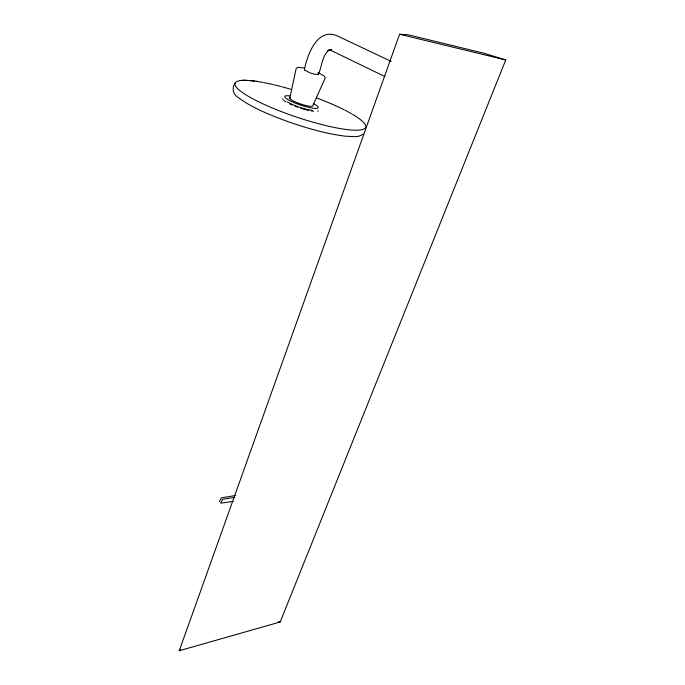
<?xml version="1.0" encoding="UTF-8"?>
<svg xmlns="http://www.w3.org/2000/svg" width="685" height="685" viewBox="0 0 685 685"><rect width="100%" height="100%" fill="white"/><g stroke="black" fill="none" stroke-linecap="round" stroke-linejoin="round"><path stroke-width="1.03" d="M289.798 98.28L296.16 68.517L297.641 67.335L304.046 67.995M235.041 83.21C231.444 88.545 233.208 94.641 238.474 97.749C253.125 108.444 270.275 114.986 287.109 121.356C306.229 128.009 325.803 133.866 345.968 136.255C351.482 136.187 358.563 138.122 363.093 133.952M304.345 69.844C307.214 55.425 316.984 27.058 337.388 35.92L391.092 61.376M318.148 74.751C322.087 66.83 321.685 55.75 329.185 49.894L327.815 50.75L331.506 49.671L329.596 49.74L384.824 76.506M219.397 501.711L221.152 497.926L235.383 495.486M179.256 650.75L399.578 34.25L407.815 34.704L484.124 53.302L505.744 59.972L280.216 621.954L179.256 650.75L180.712 649.269M317.823 74.271L314.783 74.263L310.271 72.953L304.371 69.956M233.242 501.386L220.75 503.175L222.505 499.391L234.715 497.276M239.878 80.522L244.322 80.171L256.841 81.19M278.178 621.757L280.216 621.954M399.578 34.25L505.744 59.972M317.908 72.559L323.842 75.735L325.281 77.842L312.874 105.576A12.159 2.149 18.6 0 1 299.816 103.709A12.159 2.149 18.6 0 1 290.371 97.69M313.31 103.572A17.656 3.125 18.6 0 1 313.31 108.247A17.656 3.125 18.6 0 1 289.515 100.489A17.656 3.125 18.6 0 1 289.866 95.934M318.345 110.893A18.829 3.382 18.6 0 1 317.712 111.235M313.379 111.261A18.829 3.382 18.6 0 1 311.23 110.936M308.807 110.448A18.829 3.382 18.6 0 1 300.552 108.161M297.71 107.194A18.829 3.382 18.6 0 1 294.944 106.158M292.324 105.088A18.829 3.382 18.6 0 1 289.918 104M285.979 101.919A18.829 3.382 18.6 0 1 283.53 100.104M282.931 99.368A18.829 3.382 18.6 0 1 282.777 98.76M352.569 114.352A68.902 12.399 18.6 0 1 308.918 121.005A68.902 12.399 18.6 0 1 239.596 80.736M242.105 80.453A68.902 12.399 18.6 0 1 246.763 80.419M250.693 80.684A68.902 12.399 18.6 0 1 254.563 81.121M256.618 81.404A68.902 12.399 18.6 0 1 263.382 82.534M264.401 82.722A68.902 12.399 18.6 0 1 272.93 84.546M273.914 84.777A68.902 12.399 18.6 0 1 280.996 86.55M282.032 86.815A68.902 12.399 18.6 0 1 291.493 89.487M316.419 97.844A68.902 12.399 18.6 0 1 344.178 109.805M345.077 110.259A68.902 12.399 18.6 0 1 351.713 113.856M312.36 110.388A17.193 3.083 18.6 0 1 306.606 109.266M305.784 109.061A17.193 3.083 18.6 0 1 304.114 108.607M303.258 108.358A17.193 3.083 18.6 0 1 301.528 107.828M300.664 107.554A17.193 3.083 18.6 0 1 298.069 106.672M297.221 106.363A17.193 3.083 18.6 0 1 293.933 105.079M293.154 104.745A17.193 3.083 18.6 0 1 287.366 101.851"/></g></svg>
